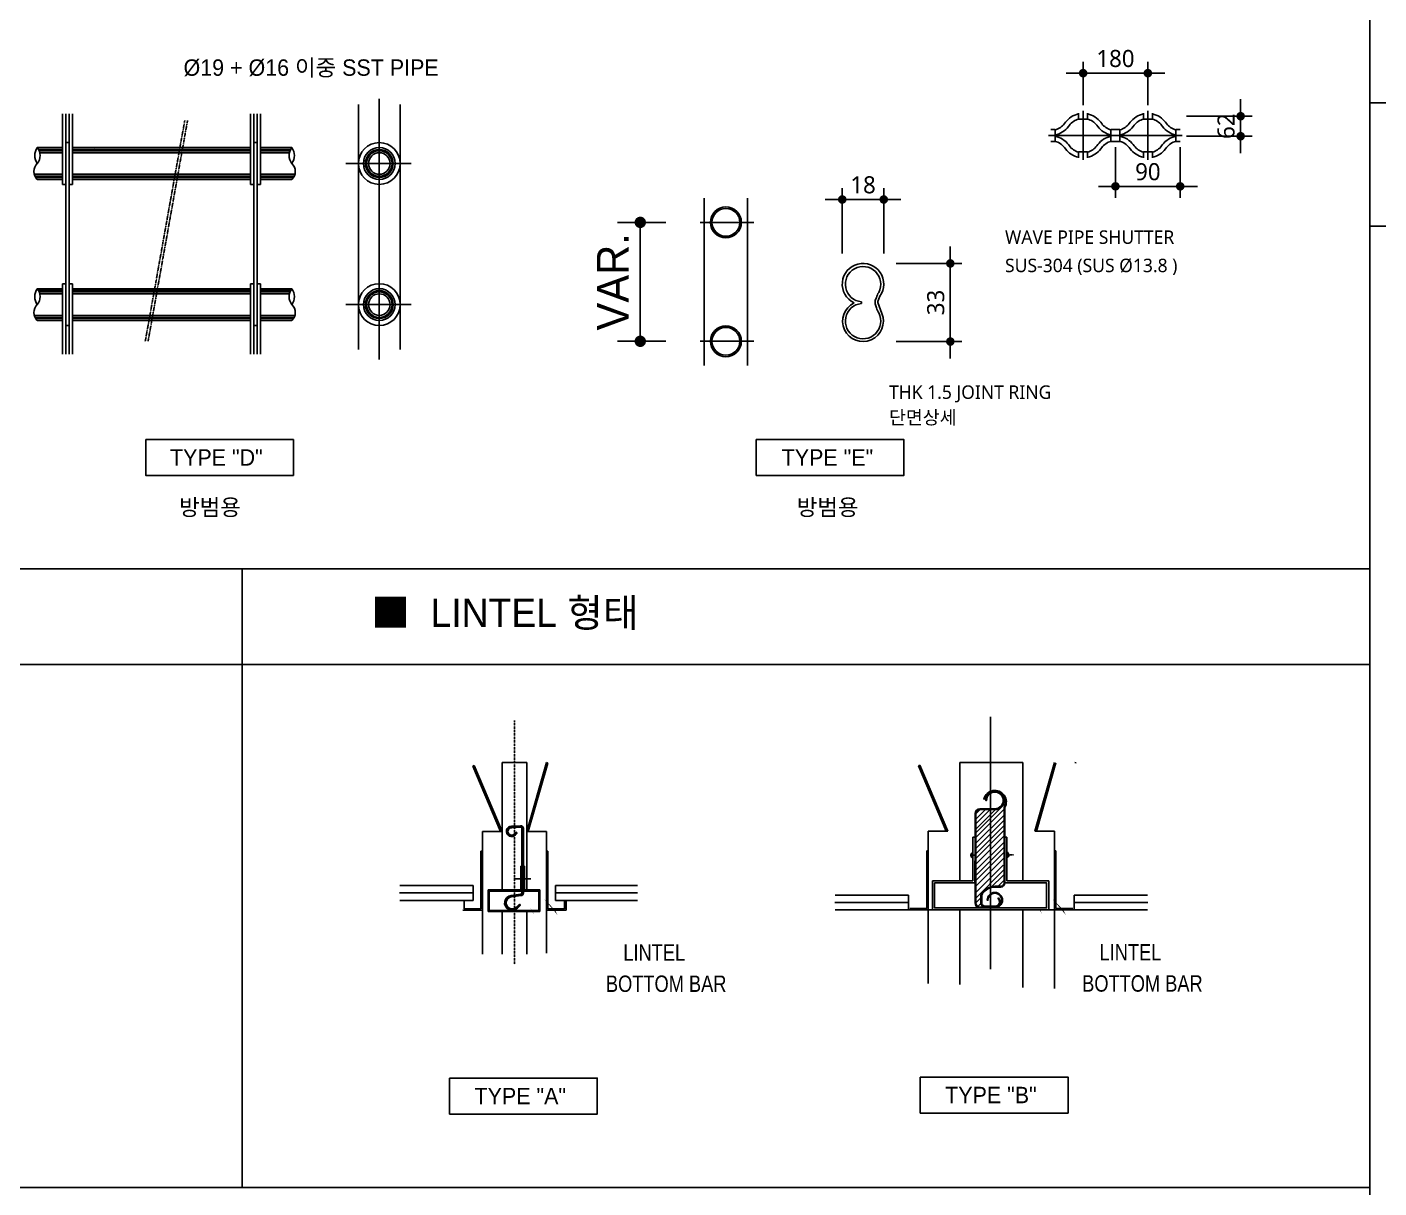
# Model space of a CAD drawing. Header units: millimetres. Extents: x -6941 to 136681, y 2065 to 58366.
# Drawn here: x 20345 to 44091, y 22628 to 43021 of the extents above; entities that cross this region are included whole.
import ezdxf
from ezdxf.enums import TextEntityAlignment as Align

# ---------------------------------------------------------------- set-up
doc = ezdxf.new("R2010")
doc.units = ezdxf.units.MM
doc.header["$LTSCALE"] = 4
doc.header["$MEASUREMENT"] = 0
for name, pattern in [('CEN', [62, 60, -1, 0, -1]), ('CENTER', [2, 1.25, -0.25, 0.25, -0.25]), ('HIDDEN', [0.375, 0.25, -0.125]), ('PHANTOM2', [1.25, 0.625, -0.125, 0.125, -0.125, 0.125, -0.125])]:
    doc.linetypes.add(name, pattern=pattern)
doc.layers.get('0').update_dxf_attribs({"linetype": 'CONTINUOUS'})
doc.layers.get('DEFPOINTS').update_dxf_attribs({"linetype": 'CONTINUOUS'})
for name, color, linetype in [('100-TEXT', 3, 'CONTINUOUS'), ('200-DIM', 7, 'CONTINUOUS'), ('3', 2, 'CONTINUOUS'), ('300-symb', 1, 'CONTINUOUS'), ('5', 4, 'PHANTOM2'), ('6', 3, 'CONTINUOUS'), ('7', 7, 'CONTINUOUS'), ('A-BORD LINE1', 7, 'CONTINUOUS'), ('A-DIMS', 7, 'CONTINUOUS'), ('C', 4, 'CONTINUOUS'), ('CEIL', 8, 'CONTINUOUS'), ('CEN', 1, 'CEN'), ('CENTER', 1, 'CENTER'), ('DOOR', 7, 'CONTINUOUS'), ('ELE', 4, 'CONTINUOUS'), ('ELE2', 3, 'CONTINUOUS'), ('GRID', 1, 'CEN'), ('L', 1, 'CONTINUOUS'), ('STL', 4, 'CONTINUOUS'), ('SYM', 4, 'CONTINUOUS'), ('TEXT-DSC', 3, 'CONTINUOUS'), ('철물', 4, 'CONTINUOUS')]:
    doc.layers.add(name, color=color, linetype=linetype)
doc.styles.add('HY울릉도L', font='')
doc.styles.add('SYMBOL2', font='')
doc.styles.add('돋움', font='')
doc.styles.add('맑은고딕', font='malgun.ttf')
doc.styles.add('윤고딕 150', font='')
doc.styles.get('HY울릉도L').set_extended_font_data('DotumChe')
doc.styles.get('SYMBOL2').set_extended_font_data('Dotum')
doc.styles.get('돋움').set_extended_font_data('Dotum')
doc.styles.get('윤고딕 150').set_extended_font_data('Dotum')
doc.dimstyles.new('CDIM', dxfattribs={"dimtxt": 3, "dimasz": 1.5, "dimexe": 2, "dimexo": 1, "dimgap": 1, "dimtad": 1, "dimdec": 0, "dimrnd": 0.5, "dimzin": 0, "dimdsep": 32, "dimlunit": 6, "dimtxsty": 'HY울릉도L', "dimblk1": '_CIDOT', "dimblk2": '_CIDOT', "dimsah": 1, "dimcen": 5.5, "dimclrd": 2, "dimclre": 2, "dimclrt": 7, "dimadec": 0, "dimazin": 0, "dimtfac": 1, "dimtdec": 0, "dimtix": 1, "dimtmove": 2, "dimatfit": 1, "dimldrblk": '_CIDOT', "dimfxl": 1, "dimtolj": 1, "dimtzin": 0, "dimlwd": -1, "dimarcsym": 0})
doc.dimstyles.new('셔터200', dxfattribs={"dimscale": 200, "dimtxt": 2.8, "dimasz": 1, "dimexe": 2, "dimexo": 3, "dimgap": 1, "dimtad": 1, "dimdec": 0, "dimzin": 0, "dimdsep": 46, "dimtxsty": '윤고딕 150', "dimblk": 'DOT', "dimcen": 2, "dimdle": 2, "dimclrt": 7, "dimadec": 0, "dimazin": 0, "dimtfac": 1, "dimtdec": 0, "dimtix": 1, "dimtmove": 2, "dimatfit": 3, "dimldrblk": 'OPEN90', "dimfxl": 2, "dimtolj": 1, "dimtzin": 0, "dimarcsym": 0})

# ---------------------------------------------------------------- blocks, each defined once
blk = doc.blocks.new('_DOT')
at = {"color": 0, "linetype": 'ByBlock'}
blk.add_line((-0.5, 0), (-1, 0), dxfattribs=at)
at = {"color": 0, "linetype": 'ByBlock', "const_width": 0.5}
blk.add_lwpolyline([(-0.25, 0, 1), (0.25, 0, 1)], format="xyb", close=True, dxfattribs=at)
blk = doc.blocks.new('*D45')
at = {"layer": '200-DIM', "color": 0, "lineweight": -2, "transparency": 16777216}
for p, q in [((31566, 39590), (30716, 39590)), ((31116, 39390), (31116, 37701)), ((31566, 37501), (30716, 37501))]:
    blk.add_line(p, q, dxfattribs=at)
at = {"layer": 'DEFPOINTS', "color": 0, "transparency": 16777216}
for p in [(32166, 39590), (31116, 37501), (32166, 37501)]:
    blk.add_point(p, dxfattribs=at)
at = {"layer": '200-DIM', "color": 0, "lineweight": -2, "transparency": 16777216, "xscale": 200, "yscale": 200, "zscale": 200}
for p, rotation in [((31116, 39590), 90), ((31116, 37501), 270)]:
    blk.add_blockref('_DOT', p, dxfattribs=dict(at, rotation=rotation))
at = {"layer": '200-DIM', "color": 7, "transparency": 16777216, "insert": (30635, 38546), "char_height": 560, "attachment_point": 5, "rotation": 90, "style": '윤고딕 150'}
blk.add_mtext('\\A1;VAR.', dxfattribs=at)
blk = doc.blocks.new('_Open90')
at = {"color": 0, "linetype": 'ByBlock', "lineweight": -2}
for p, q in [((0, 0), (-1, 0)), ((-0.5, 0.5), (0, 0)), ((0, 0), (-0.5, -0.5))]:
    blk.add_line(p, q, dxfattribs=at)
blk = doc.blocks.new('_CIDOT')
at = {"color": 0, "linetype": 'ByBlock'}
blk.add_line((2, 0), (-1, 0), dxfattribs=at)
at = {"color": 0, "linetype": 'ByBlock', "const_width": 0.5}
blk.add_lwpolyline([(-0.25, 0, 1), (0.25, 0, 1)], format="xyb", close=True, dxfattribs=at)
blk = doc.blocks.new('*D46')
at = {"layer": 'A-DIMS', "lineweight": -2, "transparency": 16777216}
for p, q in [((34664, 39042), (34664, 40192)), ((35393, 39042), (35393, 40192))]:
    blk.add_line(p, q, dxfattribs=at)
at = {"layer": 'A-DIMS', "transparency": 16777216}
blk.add_line((35243, 39992), (34814, 39992), dxfattribs=at)
at = {"layer": 'DEFPOINTS', "color": 0, "transparency": 16777216}
for p in [(34664, 39992), (34664, 38942), (35393, 38942)]:
    blk.add_point(p, dxfattribs=at)
at = {"layer": 'A-DIMS', "transparency": 16777216, "xscale": 150, "yscale": 150, "zscale": 150, "rotation": 180}
blk.add_blockref('_CIDOT', (34664, 39992), dxfattribs=at)
at = {"layer": 'A-DIMS', "transparency": 16777216, "xscale": 150, "yscale": 150, "zscale": 150}
blk.add_blockref('_CIDOT', (35393, 39992), dxfattribs=at)
at = {"layer": 'A-DIMS', "color": 3, "transparency": 16777216, "insert": (35029, 40248), "char_height": 300, "attachment_point": 5, "style": '맑은고딕'}
blk.add_mtext('\\A1;18', dxfattribs=at)
blk = doc.blocks.new('*D47')
at = {"layer": 'A-DIMS', "lineweight": -2, "transparency": 16777216}
for p, q in [((35612, 38869), (36762, 38869)), ((35612, 37497), (36762, 37497))]:
    blk.add_line(p, q, dxfattribs=at)
at = {"layer": 'A-DIMS', "transparency": 16777216}
blk.add_line((36562, 37647), (36562, 38719), dxfattribs=at)
at = {"layer": 'DEFPOINTS', "color": 0, "transparency": 16777216}
for p in [(35512, 38869), (36562, 38869), (35512, 37497)]:
    blk.add_point(p, dxfattribs=at)
at = {"layer": 'A-DIMS', "transparency": 16777216, "xscale": 150, "yscale": 150, "zscale": 150}
for p, rotation in [((36562, 38869), 90), ((36562, 37497), 270)]:
    blk.add_blockref('_CIDOT', p, dxfattribs=dict(at, rotation=rotation))
at = {"layer": 'A-DIMS', "color": 3, "transparency": 16777216, "insert": (36307, 38183), "char_height": 300, "attachment_point": 5, "rotation": 90, "style": '맑은고딕'}
blk.add_mtext('\\A1;33', dxfattribs=at)
blk = doc.blocks.new('WAVE')
at = {"layer": 'C'}
for p, q in [((0, 68.4), (0, -67.6)), ((-96.2, 0), (95.5, 0))]:
    blk.add_line(p, q, dxfattribs=at)
at = {"layer": 'L'}
for p, q in [((-12.5, 62), (-12.5, 45.5)), ((-12.5, 45.5), (12.5, 45.5)), ((12.5, 62), (12.5, 45.5)), ((-90, 16.5), (-77.5, 16.5)), ((-77.5, 16.5), (-77.5, -16.5)), ((-51.8, 33.4), (-49.2, 36.9)), ((-40.8, 25.1), (-38.2, 28.6)), ((40.8, 25.1), (38.2, 28.6)), ((51.8, 33.4), (49.2, 36.9)), ((77.5, 16.5), (77.5, -16.5)), ((77.5, 16.5), (90, 16.5)), ((-90, -16.5), (-77.5, -16.5)), ((-51.8, -33.4), (-49.2, -36.9)), ((-40.8, -25.1), (-38.2, -28.6)), ((40.8, -25.1), (38.2, -28.6)), ((51.8, -33.4), (49.2, -36.9)), ((77.5, -16.5), (90, -16.5)), ((-12.5, -45.5), (-12.5, -62)), ((-12.5, -45.5), (12.5, -45.5)), ((12.5, -45.5), (12.5, -62))]:
    blk.add_line(p, q, dxfattribs=at)
for centre, radius, start, end in [((0, 0), 61.5, 101.7272, 143.1301), ((0, 0), 47.7, 105.192, 143.1301), ((0, 0), 61.5, 36.8699, 78.2728), ((0, 0), 47.7, 36.8699, 74.808), ((-90, 62), 47.7, 285.192, 323.1301), ((-90, 62), 61.5, 281.7272, 323.1301), ((90, 62), 61.5, 216.8699, 258.2728), ((90, 62), 47.7, 216.8699, 254.808), ((-90, -62), 61.5, 36.8699, 78.2728), ((-90, -62), 47.7, 36.8699, 74.808), ((0, 0), 61.5, 216.8699, 258.2728), ((0, 0), 47.7, 216.8699, 254.808), ((0, 0), 47.7, 285.192, 323.1301), ((0, 0), 61.5, 281.7272, 323.1301), ((90, -62), 61.5, 101.7272, 143.1301), ((90, -62), 47.7, 105.192, 143.1301)]:
    blk.add_arc(centre, radius, start, end, dxfattribs=at)
blk = doc.blocks.new('*D48')
at = {"layer": 'A-DIMS', "lineweight": -2, "transparency": 16777216}
for p, q in [((38895, 41647), (38895, 42411)), ((40032, 41647), (40032, 42411))]:
    blk.add_line(p, q, dxfattribs=at)
at = {"layer": 'A-DIMS', "transparency": 16777216}
blk.add_line((39882, 42211), (39045, 42211), dxfattribs=at)
at = {"layer": 'DEFPOINTS', "color": 0, "transparency": 16777216}
for p in [(38895, 42211), (38895, 41547), (40032, 41547)]:
    blk.add_point(p, dxfattribs=at)
at = {"layer": 'A-DIMS', "transparency": 16777216, "xscale": 150, "yscale": 150, "zscale": 150, "rotation": 180}
blk.add_blockref('_CIDOT', (38895, 42211), dxfattribs=at)
at = {"layer": 'A-DIMS', "transparency": 16777216, "xscale": 150, "yscale": 150, "zscale": 150}
blk.add_blockref('_CIDOT', (40032, 42211), dxfattribs=at)
at = {"layer": 'A-DIMS', "color": 3, "transparency": 16777216, "insert": (39463, 42467), "char_height": 300, "attachment_point": 5, "style": '맑은고딕'}
blk.add_mtext('\\A1;180', dxfattribs=at)
blk = doc.blocks.new('*D49')
at = {"layer": 'A-DIMS', "transparency": 16777216}
for p, q in [((41662, 41604), (41662, 41754)), ((41662, 41103), (41662, 41454)), ((41662, 40953), (41662, 40803))]:
    blk.add_line(p, q, dxfattribs=at)
at = {"layer": 'A-DIMS', "lineweight": -2, "transparency": 16777216}
for p, q in [((40712, 41454), (41862, 41454)), ((40712, 41103), (41862, 41103))]:
    blk.add_line(p, q, dxfattribs=at)
at = {"layer": 'DEFPOINTS', "color": 0, "transparency": 16777216}
for p in [(40612, 41454), (41662, 41454), (40612, 41103)]:
    blk.add_point(p, dxfattribs=at)
at = {"layer": 'A-DIMS', "transparency": 16777216, "xscale": 150, "yscale": 150, "zscale": 150}
for p, rotation in [((41662, 41454), 270), ((41662, 41103), 90)]:
    blk.add_blockref('_CIDOT', p, dxfattribs=dict(at, rotation=rotation))
at = {"layer": 'A-DIMS', "color": 3, "transparency": 16777216, "insert": (41407, 41279), "char_height": 300, "attachment_point": 5, "rotation": 90, "style": '맑은고딕'}
blk.add_mtext('\\A1;62', dxfattribs=at)
blk = doc.blocks.new('*D50')
at = {"layer": 'A-DIMS', "lineweight": -2, "transparency": 16777216}
for p, q in [((39463, 40910), (39463, 40023)), ((40601, 40910), (40601, 40023))]:
    blk.add_line(p, q, dxfattribs=at)
at = {"layer": 'A-DIMS', "transparency": 16777216}
blk.add_line((40451, 40223), (39613, 40223), dxfattribs=at)
at = {"layer": 'DEFPOINTS', "color": 0, "transparency": 16777216}
for p in [(39463, 41010), (40601, 41010), (39463, 40223)]:
    blk.add_point(p, dxfattribs=at)
at = {"layer": 'A-DIMS', "transparency": 16777216, "xscale": 150, "yscale": 150, "zscale": 150, "rotation": 180}
blk.add_blockref('_CIDOT', (39463, 40223), dxfattribs=at)
at = {"layer": 'A-DIMS', "transparency": 16777216, "xscale": 150, "yscale": 150, "zscale": 150}
blk.add_blockref('_CIDOT', (40601, 40223), dxfattribs=at)
at = {"layer": 'A-DIMS', "color": 3, "transparency": 16777216, "insert": (40032, 40478), "char_height": 300, "attachment_point": 5, "style": '맑은고딕'}
blk.add_mtext('\\A1;90', dxfattribs=at)

msp = doc.modelspace()

# ---------------------------------------------------------------- hatches: boundary and pattern name
h = msp.add_hatch()
h.set_pattern_fill('ANSI31', color=3, scale=27.864, angle=-90, style=0)
h.set_pattern_definition([(315, (34585.7402, 39564.408), (2.4628529, 2.4628529), [])])
h.paths.add_polyline_path([(37010.97, 27656.43), (37010.97, 29031.3), (37010.97, 29202.65, -0.41421356), (37084.27, 29275.95), (37344.64, 29275.95), (37344.64, 29290.03), (37084.27, 29290.03, 0.41421356), (36996.89, 29202.65), (36996.89, 29031.3), (36996.89, 27656.43)])
h.paths.add_polyline_path([(37505.32, 29435.11), (37491.24, 29435.11, -0.27209364), (37414.64, 29307.82), (37440.69, 29307.82, 0.23431275)])
h.paths.add_polyline_path([(37505.32, 29435.11, 0.41699265), (37344.64, 29597.32), (37344.64, 29583.24, -0.41725974), (37491.24, 29435.11)])
h.paths.add_polyline_path([(37344.64, 29583.24), (37344.64, 29597.32, 0.41421356), (37183.96, 29436.63), (37198.04, 29436.63, -0.41421356)])
h.paths.add_polyline_path([(37440.69, 29307.82), (37414.64, 29307.82, -0.12508596), (37344.64, 29290.03), (37344.64, 29275.95, 0.1615526)])
h.paths.add_polyline_path([(37084.27, 27548.53), (37344.64, 27548.53), (37344.64, 27562.6), (37172.82, 27562.6), (37084.27, 27562.6, -0.41421356), (37010.97, 27635.9), (37010.97, 27656.43), (36996.89, 27656.43), (36996.89, 27635.9, 0.41421356)])
h.paths.add_polyline_path([(37344.64, 27804.21), (37344.64, 27818.28, 0.41421356), (37209.76, 27683.4), (37223.84, 27683.4, -0.41421356)])
h.paths.add_polyline_path([(37476.8, 27656.43, 0.47449787), (37344.64, 27818.28), (37344.64, 27804.21, -0.48182108), (37462.4, 27656.43)])
h.paths.add_polyline_path([(37476.8, 27656.43), (37462.4, 27656.43, -0.34969061), (37344.64, 27562.6), (37344.64, 27548.53, 0.35639396)])

# ---------------------------------------------------------------- linework, layer by layer
at = {"color": 1}
for p, q in [((26532.09, 41761.67), (26532.09, 37179.12)), ((27092.25, 40624.16), (25942.48, 40624.16)), ((25942.48, 38145.55), (27092.25, 38145.55)), ((37270.19, 26472.9), (37270.19, 30903.93)), ((37270.19, 26472.9), (37270.19, 30903.93))]:
    msp.add_line(p, q, dxfattribs=at)
at = {"color": 8, "linetype": 'PHANTOM2'}
for p, q in [((23115.14, 41381.78), (22421.94, 37505.98)), ((22471.45, 37505.98), (23164.65, 41381.78))]:
    msp.add_line(p, q, dxfattribs=at)
at = {"color": 1, "linetype": 'HIDDEN', "ltscale": 10}
for p, q in [((20969.52, 40869.1), (20546.84, 40869.1)), ((24270.47, 40869.1), (21144.48, 40869.1)), ((24445.43, 40869.1), (24973.74, 40869.1)), ((20969.52, 40813.7), (20567.37, 40813.7)), ((24270.47, 40813.7), (21144.48, 40813.7)), ((24445.43, 40813.7), (24953.2, 40813.7)), ((20969.52, 40434.61), (20471.39, 40434.61)), ((20969.52, 40379.21), (20495.53, 40379.21)), ((21144.48, 40434.61), (24270.47, 40434.61)), ((21144.48, 40379.21), (24270.47, 40379.21)), ((24445.43, 40434.61), (25049.18, 40434.61)), ((24445.43, 40379.21), (25025.04, 40379.21)), ((20969.52, 38390.49), (20546.84, 38390.49)), ((20969.52, 38335.09), (20567.37, 38335.09)), ((24270.47, 38390.49), (21144.48, 38390.49)), ((24270.47, 38335.09), (21144.48, 38335.09)), ((24445.43, 38390.49), (24973.74, 38390.49)), ((24445.43, 38335.09), (24953.2, 38335.09)), ((20969.52, 37956.01), (20471.39, 37956.01)), ((20969.52, 37900.6), (20495.53, 37900.6)), ((21144.48, 37956.01), (24270.47, 37956.01)), ((21144.48, 37900.6), (24270.47, 37900.6)), ((24445.43, 37956.01), (25049.18, 37956.01)), ((24445.43, 37900.6), (25025.04, 37900.6))]:
    msp.add_line(p, q, dxfattribs=at)
at = {"color": 0, "linetype": 'ByBlock'}
msp.add_line((40032.12, 40828.55), (40032.12, 40826.92), dxfattribs=at)
at = {"color": 1, "linetype": 'ByBlock'}
msp.add_line((37270.19, 28262.42), (37270.19, 30384.96), dxfattribs=at)
msp.add_line((37270.19, 28262.42), (37270.19, 30384.96), dxfattribs=at)
for p, q in [((28689.22, 30099.82), (29121.22, 30099.82)), ((29466.82, 30099.82), (29491.74, 30092.7)), ((36727.34, 30104.53), (37837.18, 30104.53)), ((38749.22, 30104.53), (38774.14, 30097.41)), ((36998.89, 28772.64), (36993.14, 27986.53)), ((37520.57, 28787.53), (37520.57, 27986.53)), ((37556.57, 28787.53), (37556.57, 28022.53)), ((29037.51, 28279.28), (29017.61, 28279.28)), ((29083.96, 28279.28), (29064.06, 28279.28)), ((37520.57, 28332.63), (37520.57, 28284.63)), ((29192.33, 28061.18), (28897.31, 28061.18)), ((28441.97, 27864.56), (28441.97, 27483.02)), ((29017.61, 27864.56), (28441.97, 27864.56)), ((28461.88, 27844.66), (28461.88, 27502.93)), ((29037.51, 27844.66), (28461.88, 27844.66)), ((29334.45, 27844.66), (29064.06, 27844.66)), ((29354.36, 27864.56), (29083.96, 27864.56)), ((29334.45, 27502.93), (29334.45, 27844.66)), ((29354.36, 27483.02), (29354.36, 27864.56)), ((29354.36, 27483.02), (28441.97, 27483.02)), ((29334.45, 27502.93), (28461.88, 27502.93))]:
    msp.add_line(p, q)
at = {"color": 7}
for p, q in [((29017.61, 27864.56), (29017.61, 28279.28)), ((29037.51, 27844.66), (29037.51, 28279.28)), ((29064.06, 27844.66), (29064.06, 28279.28)), ((29083.96, 27864.56), (29083.96, 28279.28))]:
    msp.add_line(p, q, dxfattribs=at)
at = {"color": 1, "linetype": 'CENTER'}
for p, q in [((36910.19, 28473.34), (37010.97, 28473.34)), ((37545.61, 28479.11), (37669.3, 28479.11))]:
    msp.add_line(p, q, dxfattribs=at)
for points in [[(36996.89, 29031.3), (36996.89, 29202.65, -0.41421356), (37084.27, 29290.03), (37344.64, 29290.03, 2.41421356), (37198.04, 29436.63), (37183.96, 29436.63, -2.41421356), (37344.64, 29275.95), (37084.27, 29275.95, 0.41421356), (37010.97, 29202.65), (37010.97, 29031.3)], [(37520.57, 29031.3), (37520.57, 29310.94, 1.12925813), (37150.16, 29463.23), (37163.73, 29459.5, -1.14028146), (37506.5, 29314.69), (37506.5, 29031.3)], [(28939.32, 27559.25), (28989.51, 27609.43), (29008.27, 27590.65), (28959.55, 27541.95, -1.40032233), (28847.51, 27766.62), (29017.52, 27789.21, 0.37388468), (29037.51, 27812.21), (29037.51, 28942.51, 0.43189842), (29012.9, 28965.69), (28857.63, 28956.37, 1.59666236), (28906.93, 28850.91), (28932.68, 28876.67), (28951.45, 28857.91), (28926.59, 28833.03, -1.57349503), (28857.1, 28982.92), (29011.31, 28992.18, -0.43189842), (29064.06, 28942.5), (29064.06, 27812.21, -0.37388468), (29021.22, 27762.93), (28851, 27740.31, 1.40100363), (28940.71, 27560.64)], [(37010.97, 29031.3), (37010.97, 27635.9, 0.41421356), (37084.27, 27562.6), (37344.64, 27562.6, 2.41421356), (37223.84, 27683.4), (37209.76, 27683.4, -2.41421356), (37344.64, 27548.53), (37084.27, 27548.53, -0.41421356), (36996.89, 27635.9), (36996.89, 29031.3)], [(37506.5, 29031.3), (37506.5, 27986.59, -0.41421356), (37447.27, 27927.36), (37344.64, 27927.36, 0.25198436), (37118.53, 27805.68, 0.1468968), (37099.52, 27742.36), (37099.52, 27635.9, 0.41421356), (37172.82, 27562.6), (37344.64, 27562.6, 0.66817864), (37410.99, 27722.78), (37401.04, 27712.82, -0.66817864), (37344.64, 27576.67), (37172.82, 27576.67, -0.41421356), (37113.59, 27635.9), (37113.59, 27742.36, -0.1468968), (37130.28, 27797.93, -0.25198436), (37344.64, 27913.29), (37447.27, 27913.29, 0.41421356), (37520.57, 27986.59), (37520.57, 29031.3)]]:
    msp.add_lwpolyline(points, format="xyb")
for points in [[(36926.77, 28468.85), (36943.55, 28468.85), (36943.55, 28479.38), (36926.91, 28479.38)], [(37590.05, 28474.62), (37573.26, 28474.62), (37573.26, 28485.14), (37589.9, 28485.14)]]:
    msp.add_lwpolyline(points)
for centre, start, end in [((36983.29, 28473.34), 117.471639, 173.891628), ((37533.53, 28479.11), 6.108372, 62.528361), ((36983.29, 28473.34), 184.544426, 242.528361), ((37533.53, 28479.11), 297.471639, 355.455574)]:
    msp.add_arc(centre, 56.7, start, end)
at = {"layer": '3', "color": 2, "linetype": 'ByBlock'}
for p, q in [((43933.83, 41689.36), (65491.46, 41689.36)), ((65491.46, 39525.2), (43933.83, 39525.2))]:
    msp.add_line(p, q, dxfattribs=at)
at = {"layer": '3', "color": 2}
msp.add_line((35789.38, 27512.53), (39132.08, 27512.53), dxfattribs=at)
at = {"layer": '300-symb'}
msp.add_lwpolyline([(35028.51, 37497.2, 0, 59, 0), (35028.51, 37320.01, 0, 0, 0), (35028.51, 36616.16, 0, 0, 0), (35416.66, 36616.16, 0, 0, 0)], format="xyseb", dxfattribs=at)
at = {"layer": '5', "color": 2, "linetype": 'ByBlock'}
for p, q in [((-6941.3, 33503.89), (43933.83, 33503.89)), ((43933.83, 31823.33), (-6941.3, 31823.33))]:
    msp.add_line(p, q, dxfattribs=at)
at = {"layer": '5', "color": 0, "linetype": 'ByBlock'}
for p, q in [((36957.14, 28787.53), (36993.14, 28787.53)), ((36957.14, 28787.53), (36957.67, 28022.53)), ((37556.57, 28787.53), (37520.57, 28787.53))]:
    msp.add_line(p, q, dxfattribs=at)
for points in [[(37556.57, 28022.53), (38290.19, 28022.53), (38290.19, 27512.53), (36250.19, 27512.53), (36250.19, 28022.53), (36957.67, 28022.53)], [(37520.57, 27986.53), (38254.19, 27986.53), (38254.19, 27548.53), (36286.19, 27548.53), (36286.19, 27986.53), (36993.14, 27986.53)]]:
    msp.add_lwpolyline(points, dxfattribs=at)
at = {"layer": '6'}
for p, q in [((36998.89, 28772.64), (37506.5, 29280.25)), ((36999.22, 28856.04), (37531.03, 29387.84)), ((37008.83, 29022.53), (37252.65, 29266.36)), ((37009.17, 29105.93), (37169.25, 29266.02)), ((37009.49, 28928.28), (37346.9, 29265.69)), ((37010.97, 29202.65), (37072.54, 29264.22)), ((36997.59, 28670.49), (37506.5, 29179.39)), ((36997.76, 28581.66), (37506.5, 29090.4)), ((36998.42, 28487.41), (37506.5, 28995.49)), ((36998.08, 28404.01), (37506.5, 28912.43)), ((36999.25, 28304.33), (37506.5, 28811.57)), ((36998.46, 28196.75), (37506.5, 28704.79)), ((36998.79, 28019.1), (37506.5, 28526.82)), ((36999.12, 28102.5), (37520.57, 28623.95)), ((36997.21, 27803.95), (37490.12, 28296.86)), ((36997.49, 27916.96), (37499.05, 28418.52)), ((36997.87, 27709.7), (37504.94, 28216.76)), ((37274.87, 27903.63), (37493.4, 28122.16)), ((37385.38, 27913.29), (37506.5, 28034.4)), ((36997.54, 27626.3), (37113.59, 27742.35)), ((37035.65, 27563.55), (37113.59, 27641.49))]:
    msp.add_line(p, q, dxfattribs=at)
at = {"layer": '7', "ltscale": 10}
for centre, radius in [((26532.09, 40624.16), 224.53), ((26532.09, 40624.16), 189.54), ((26532.09, 38145.55), 224.53), ((26532.09, 38145.55), 189.54)]:
    msp.add_circle(centre, radius, dxfattribs=at)
at = {"layer": 'A-BORD LINE1', "color": 2, "linetype": 'ByBlock'}
msp.add_line((43933.83, 4746.44), (43933.83, 58366.44), dxfattribs=at)
at = {"layer": 'A-BORD LINE1', "color": 2}
for p, q in [((24124.68, 22636.69), (24124.68, 33503.89)), ((-6831.3, 22636.69), (43933.83, 22636.69))]:
    msp.add_line(p, q, dxfattribs=at)
at = {"layer": 'CEIL'}
for p, q in [((28182.3, 27810.22), (26888.99, 27810.22)), ((26893.82, 27939.82), (28182.3, 27939.82)), ((28182.3, 27939.82), (28182.3, 27680.62)), ((29628.13, 27939.82), (31065.66, 27939.82)), ((29628.13, 27939.82), (29628.13, 27680.62)), ((29628.13, 27810.22), (31067.56, 27810.22)), ((26893.82, 27680.62), (28182.3, 27680.62)), ((29628.13, 27680.62), (31065.66, 27680.62)), ((35827.16, 27642.13), (34533.85, 27642.13)), ((34538.67, 27771.73), (35827.16, 27771.73)), ((35827.16, 27771.73), (35827.16, 27512.53)), ((40025.85, 27771.73), (38737.36, 27771.73)), ((38737.36, 27771.73), (38737.36, 27512.53)), ((38737.36, 27642.13), (40030.67, 27642.13)), ((34538.67, 27512.53), (35827.16, 27512.53)), ((40025.85, 27512.53), (38737.36, 27512.53))]:
    msp.add_line(p, q, dxfattribs=at)
at = {"layer": 'CEN'}
for p, q in [((33112.4, 39589.56), (32165.7, 39589.56)), ((33112.4, 37501.49), (32165.7, 37501.49))]:
    msp.add_line(p, q, dxfattribs=at)
at = {"layer": 'CENTER'}
msp.add_lwpolyline([(28952.31, 28877.46), (28916.42, 28841.56, -1.57728324), (28857.38, 28969.64), (29012.1, 28978.94, -0.43189842), (29050.78, 28942.51), (29050.78, 27812.21, -0.37388468), (29019.37, 27776.07), (28954.04, 27767.39), (28874.85, 27756.86), (28849.26, 27753.46, 1.40063437), (28950.13, 27551.3), (29011.24, 27612.39)], format="xyb", dxfattribs=at)
at = {"layer": 'DOOR', "color": 7}
for p, q in [((28689.22, 27864.56), (28689.22, 30099.82)), ((29121.22, 27864.56), (29121.22, 30099.82)), ((36727.34, 28022.53), (36727.34, 30104.53)), ((37837.18, 28022.53), (37837.18, 30104.53)), ((28343.62, 28544.62), (28343.62, 26736.75)), ((36172.76, 28549.33), (36172.76, 26216.98)), ((28689.22, 27483.02), (28689.22, 26736.75)), ((29121.22, 27483.02), (29121.22, 26736.75)), ((29466.82, 27507.82), (29466.82, 26750.83)), ((36727.34, 26204.3), (36727.34, 27512.53)), ((37837.18, 26147), (37837.18, 27512.53)), ((38391.76, 27512.53), (38391.76, 26134.58))]:
    msp.add_line(p, q, dxfattribs=at)
at = {"layer": 'ELE'}
for points in [[(21550.44, 40904.09, 0, 90, 0), (21669.42, 41146.46, 0, 0, 0), (22270.87, 42303.62, 0, 0, 0), (22949.37, 42303.62, 0, 0, 0)], [(29620.6, 27507.82, 0, 90, 0), (29782.47, 27280.52, 0, 0, 0), (30237.42, 26738.6, 0, 0, 0), (30685.22, 26738.6, 0, 0, 0)], [(38545.54, 27512.53, 0, 90, 0), (38707.41, 27285.23, 0, 0, 0), (39162.36, 26743.31, 0, 0, 0), (39610.16, 26743.31, 0, 0, 0)], [(29228.76, 27483.02, 0, 90, 0), (29362.45, 27221.31, 0, 0, 0), (29902.69, 26235.41, 0, 0, 0), (30350.49, 26235.41, 0, 0, 0)], [(38153.7, 27487.73, 0, 90, 0), (38287.39, 27226.02, 0, 0, 0), (38827.63, 26240.12, 0, 0, 0), (39275.43, 26240.12, 0, 0, 0)]]:
    msp.add_lwpolyline(points, format="xyseb", dxfattribs=at)
at = {"layer": 'ELE2'}
for p, q in [((26164.68, 41662.16), (26164.68, 37357.55)), ((26899.51, 37357.55), (26899.51, 41662.16)), ((20969.52, 41497.23), (20969.52, 40256.74)), ((21027.84, 41497.23), (21027.84, 37272.47)), ((21086.16, 37272.47), (21086.16, 41497.23)), ((21144.48, 41497.23), (21144.48, 40256.74)), ((24270.47, 41497.23), (24270.47, 40256.74)), ((24328.79, 41497.23), (24328.79, 37272.47)), ((24387.11, 37272.47), (24387.11, 41497.23)), ((24445.43, 41497.23), (24445.43, 40256.74)), ((20969.52, 40904.09), (20523.89, 40904.09)), ((20969.52, 40848.69), (20556.36, 40848.69)), ((21027.84, 40991.57), (21086.16, 40991.57)), ((21144.48, 40904.09), (24270.47, 40904.09)), ((21144.48, 40848.69), (24270.47, 40848.69)), ((24328.79, 40991.57), (24387.11, 40991.57)), ((24445.43, 40904.09), (24996.68, 40904.09)), ((24445.43, 40848.69), (24964.21, 40848.69)), ((20969.52, 40399.62), (20484.21, 40399.62)), ((24270.47, 40399.62), (21144.48, 40399.62)), ((24445.43, 40399.62), (25036.36, 40399.62)), ((20969.52, 40344.22), (20523.89, 40344.22)), ((20969.52, 40256.74), (21027.84, 40256.74)), ((21144.48, 40256.74), (21086.16, 40256.74)), ((24270.47, 40344.22), (21144.48, 40344.22)), ((24270.47, 40256.74), (24328.79, 40256.74)), ((24445.43, 40256.74), (24387.11, 40256.74)), ((24445.43, 40344.22), (24996.68, 40344.22)), ((20969.52, 37272.47), (20969.52, 38512.97)), ((20969.52, 38512.97), (21027.84, 38512.97)), ((21086.16, 38512.97), (21144.48, 38512.97)), ((21144.48, 38512.97), (21144.48, 37272.47)), ((24270.47, 37272.47), (24270.47, 38512.97)), ((24270.47, 38512.97), (24328.79, 38512.97)), ((24387.11, 38512.97), (24445.43, 38512.97)), ((24445.43, 38512.97), (24445.43, 37272.47)), ((20969.52, 38425.48), (20523.89, 38425.48)), ((20969.52, 38370.08), (20556.36, 38370.08)), ((21144.48, 38425.48), (24270.47, 38425.48)), ((21144.48, 38370.08), (24270.47, 38370.08)), ((24445.43, 38425.48), (24996.68, 38425.48)), ((24445.43, 38370.08), (24964.21, 38370.08)), ((20969.52, 37921.02), (20484.21, 37921.02)), ((20969.52, 37865.61), (20523.89, 37865.61)), ((21027.84, 37778.13), (21086.16, 37778.13)), ((24270.47, 37921.02), (21144.48, 37921.02)), ((24270.47, 37865.61), (21144.48, 37865.61)), ((24328.79, 37778.13), (24387.11, 37778.13)), ((24445.43, 37921.02), (25036.36, 37921.02)), ((24445.43, 37865.61), (24996.68, 37865.61))]:
    msp.add_line(p, q, dxfattribs=at)
for centre, radius in [((26532.09, 40624.16), 367.42), ((26532.09, 40624.16), 279.94), ((26532.09, 40624.16), 244.94), ((26532.09, 38145.55), 367.42), ((26532.09, 38145.55), 279.94), ((26532.09, 38145.55), 244.94)]:
    msp.add_circle(centre, radius, dxfattribs=at)
for centre, radius, start, end in [((20723.86, 40764.12), 244.08, 145.008981, 214.991019), ((20348.57, 40764.12), 224.34, 321.397581, 38.602419), ((25172, 40764.12), 224.34, 141.397581, 218.602419), ((24796.72, 40764.12), 244.08, 325.008981, 34.991019), ((20660.81, 40484.19), 195.8, 134.368711, 225.631289), ((24859.76, 40484.19), 195.8, 314.368711, 45.631289), ((20723.86, 38285.52), 244.08, 145.008981, 214.991019), ((20348.57, 38285.52), 224.34, 321.397581, 38.602419), ((25172, 38285.52), 224.34, 141.397581, 218.602419), ((24796.72, 38285.52), 244.08, 325.008981, 34.991019), ((20660.81, 38005.58), 195.8, 134.368711, 225.631289), ((24859.76, 38005.58), 195.8, 314.368711, 45.631289)]:
    msp.add_arc(centre, radius, start, end, dxfattribs=at)
at = {"layer": 'GRID', "color": 1, "linetype": 'HIDDEN'}
for p, q in [((28905.22, 26558.38), (28905.22, 30837.3)), ((37270.19, 26563.09), (37270.19, 30842.01))]:
    msp.add_line(p, q, dxfattribs=at)
at = {"layer": 'STL'}
for p, q in [((32240.24, 37078.3), (32240.24, 40012.75)), ((32999.54, 37078.3), (32999.54, 40012.75)), ((35265.51, 38266.85), (35243.71, 38225.36)), ((35289.06, 38198.18), (35323.94, 38290.88)), ((35001.62, 38195.24), (35001.62, 38164.04)), ((35243.71, 38225.36), (35243.71, 38157.26)), ((35266.9, 38087.01), (35243.71, 38157.26)), ((35288.09, 38180.26), (35359.81, 37989.95))]:
    msp.add_line(p, q, dxfattribs=at)
for centre, radius in [((32619.89, 39589.56), 271.18), ((32619.89, 39589.56), 244.06), ((32619.89, 37501.49), 271.18), ((32619.89, 37501.49), 244.06)]:
    msp.add_circle(centre, radius, dxfattribs=at)
for centre, radius, start, end in [((35028.51, 38504.33), 364.47, 324.151715, 244.303609), ((35028.51, 38504.33), 310.25, 332.484841, 265.027357), ((35615.8, 38179.64), 360.99, 149.842103, 166.019217), ((35028.51, 37854.95), 357.75, 116.215448, 22.169819), ((35028.51, 37854.95), 310.25, 94.972647, 27.515163), ((35615.8, 38179.64), 360.99, 194.867697, 210.157901), ((35559.65, 38174.45), 271.63, 174.987756, 178.773538)]:
    msp.add_arc(centre, radius, start, end, dxfattribs=at)
at = {"layer": 'TEXT-DSC'}
for points in [[(22428.5, 35775.82), (25023.23, 35775.82), (25023.23, 35144.8), (22428.5, 35144.8)], [(33153.27, 35775.82), (35748, 35775.82), (35748, 35144.8), (33153.27, 35144.8)], [(27765.69, 24557.59), (30360.42, 24557.59), (30360.42, 23926.58), (27765.69, 23926.58)], [(36035.26, 24576.05), (38629.99, 24576.05), (38629.99, 23945.03), (36035.26, 23945.03)]]:
    msp.add_lwpolyline(points, close=True, dxfattribs=at)
at = {"layer": '철물', "ltscale": 10}
for p, q in [((28174.51, 30038.4), (28198.37, 30048.52)), ((28661.07, 28890.22), (28174.51, 30038.4)), ((28689.22, 28890.22), (28198.37, 30048.52)), ((29121.22, 28890.22), (29466.82, 30099.82)), ((29148.18, 28890.22), (29491.74, 30092.7)), ((36003.65, 30043.11), (36027.51, 30053.23)), ((36490.21, 28894.93), (36003.65, 30043.11)), ((36518.36, 28894.93), (36027.51, 30053.23)), ((38046.16, 28894.93), (38391.76, 30104.53)), ((38073.11, 28894.93), (38416.68, 30097.41)), ((28343.62, 28890.22), (28689.22, 28890.22)), ((28343.62, 28544.62), (28343.62, 28890.22)), ((29121.22, 28890.22), (29466.82, 28890.22)), ((29466.82, 28544.62), (29466.82, 28890.22)), ((36172.76, 28894.93), (36518.36, 28894.93)), ((36172.76, 28549.33), (36172.76, 28894.93)), ((38046.16, 28894.93), (38391.76, 28894.93)), ((38391.76, 28549.33), (38391.76, 28894.93)), ((28317.7, 28199.02), (28317.7, 28544.62)), ((28317.7, 28544.62), (28343.62, 28544.62)), ((28343.62, 28199.02), (28343.62, 28544.62)), ((29466.82, 28199.02), (29466.82, 28544.62)), ((29492.74, 28544.62), (29466.82, 28544.62)), ((29492.74, 28199.02), (29492.74, 28544.62)), ((36146.84, 28203.73), (36146.84, 28549.33)), ((36146.84, 28549.33), (36172.76, 28549.33)), ((36172.76, 28203.73), (36172.76, 28549.33)), ((38391.76, 28203.73), (38391.76, 28549.33)), ((38417.68, 28549.33), (38391.76, 28549.33)), ((38417.68, 28203.73), (38417.68, 28549.33)), ((28317.7, 28199.02), (28317.7, 27533.74)), ((28343.62, 28199.02), (28343.62, 27507.82)), ((29466.82, 28199.02), (29466.82, 27507.82)), ((29492.74, 28199.02), (29492.74, 27533.74)), ((36146.84, 28203.73), (36146.84, 27538.45)), ((36172.76, 28203.73), (36172.76, 27512.53)), ((38391.76, 28203.73), (38391.76, 27512.53)), ((38417.68, 28203.73), (38417.68, 27538.45)), ((28023.93, 27680.62), (28023.93, 27533.74)), ((29786.5, 27680.62), (29786.5, 27533.74)), ((29812.42, 27680.62), (29812.42, 27507.82)), ((27998.01, 27507.82), (28343.62, 27507.82)), ((28023.93, 27533.74), (28317.7, 27533.74)), ((29812.42, 27507.82), (29466.82, 27507.82)), ((29786.5, 27533.74), (29492.74, 27533.74)), ((35827.16, 27512.53), (36172.76, 27512.53)), ((35852.36, 27538.45), (36146.84, 27538.45)), ((38737.36, 27512.53), (38391.76, 27512.53)), ((38737.36, 27512.53), (38391.76, 27512.53)), ((38711.44, 27538.45), (38417.68, 27538.45)), ((38712.16, 27538.45), (38417.68, 27538.45))]:
    msp.add_line(p, q, dxfattribs=at)

# ---------------------------------------------------------------- block references
at = {"layer": 'L', "xscale": 6.319420800544327, "yscale": 6.319420800544327, "zscale": 6.319420800544327, "rotation": 2.107186917784195e-06}
for p in [(38894.62, 41114.46), (40032.12, 41114.46)]:
    msp.add_blockref('WAVE', p, dxfattribs=at)

# ---------------------------------------------------------------- texts
at = {"layer": '100-TEXT', "style": '맑은고딕'}
for s, p in [('WAVE PIPE SHUTTER', (37523.12, 39330.76)), ('SUS-304 (SUS Ø13.8 )', (37523.12, 38833.92)), ('THK 1.5 JOINT RING', (35485.46, 36608.2)), ('단면상세', (35485.46, 36163.52))]:
    msp.add_text(s, height=236.25, dxfattribs=at).set_placement(p, align=Align.MIDDLE_LEFT)
at = {"layer": 'SYM', "color": 2, "linetype": 'Continuous', "ltscale": 0.5, "style": 'SYMBOL2'}
msp.add_text('■  LINTEL 형태', height=500, dxfattribs=at).set_placement((26388.17, 32732.66), align=Align.MIDDLE_LEFT)
at = {"layer": 'TEXT-DSC', "color": 0, "style": '돋움'}
for s, height, p in [('Ø19 + Ø16 이중 SST PIPE', 288.0008, (23093.66, 42165.13)), ('TYPE "D"', 288.001, (22855.8, 35316.51)), ('TYPE "E"', 288.001, (33599.72, 35316.51)), ('TYPE "A"', 288.001, (28204.52, 24098.28)), ('TYPE "B"', 288.001, (36471.56, 24116.74))]:
    msp.add_text(s, height=height, dxfattribs=at).set_placement(p)
at = {"layer": 'TEXT-DSC', "color": 2, "style": '돋움'}
msp.add_text('방범용', height=288.001, dxfattribs=at).set_placement((23015.13, 34442.07))
at = {"layer": 'TEXT-DSC', "color": 2, "linetype": 'ByBlock', "style": '돋움'}
msp.add_text('방범용', height=288.001, dxfattribs=at).set_placement((33864.56, 34442.07))
at = {"layer": 'TEXT-DSC', "color": 0, "style": '돋움', "width": 0.85}
for s, p in [('LINTEL', (30818.4, 26620.47)), ('LINTEL', (39183.38, 26625.18)), ('BOTTOM BAR', (30512.86, 26071.94)), ('BOTTOM BAR', (38877.83, 26076.65))]:
    msp.add_text(s, height=288.001, dxfattribs=at).set_placement(p)

# ---------------------------------------------------------------- dimensions: what is measured, and where the dimension line sits
at = {"layer": '200-DIM'}
dim = msp.add_linear_dim(base=(31115.7, 37501.49), p1=(32165.7, 39589.56), p2=(32165.7, 37501.49), angle=270, text='VAR.', dimstyle='셔터200', dxfattribs=at)
dim.commit()
dim.dimension.update_dxf_attribs({"geometry": '*D45', "text_midpoint": (30635.32, 38545.53)})
at = {"layer": 'A-DIMS'}
for base, p1, p2, angle, text, picture, middle in [((38894.62, 42211.34), (40032.12, 41546.9), (38894.62, 41546.9), 180, '180', '*D48', (39463.37, 42467.14)), ((41662.26, 41454.13), (40612.26, 41103.18), (40612.26, 41454.13), 90, '62', '*D49', (41407.27, 41278.66)), ((39463.37, 40222.69), (40600.87, 41010.19), (39463.37, 41010.19), 180, '90', '*D50', (40032.12, 40477.68)), ((34664.05, 39991.97), (35392.98, 38941.97), (34664.05, 38941.97), 180, '18', '*D46', (35028.51, 40247.78)), ((36562.21, 38868.79), (35512.21, 37497.2), (35512.21, 38868.79), 90, '33', '*D47', (36307.22, 38183))]:
    dim = msp.add_linear_dim(base=base, p1=p1, p2=p2, angle=angle, text=text, dimstyle='CDIM', override={"dimscale": 100, "dimtxsty": '맑은고딕', "dimclrd": 256, "dimclre": 256, "dimclrt": 3}, dxfattribs=at)
    dim.commit()
    dim.dimension.update_dxf_attribs({"geometry": picture, "text_midpoint": middle})

doc.saveas('drawing.dxf')
